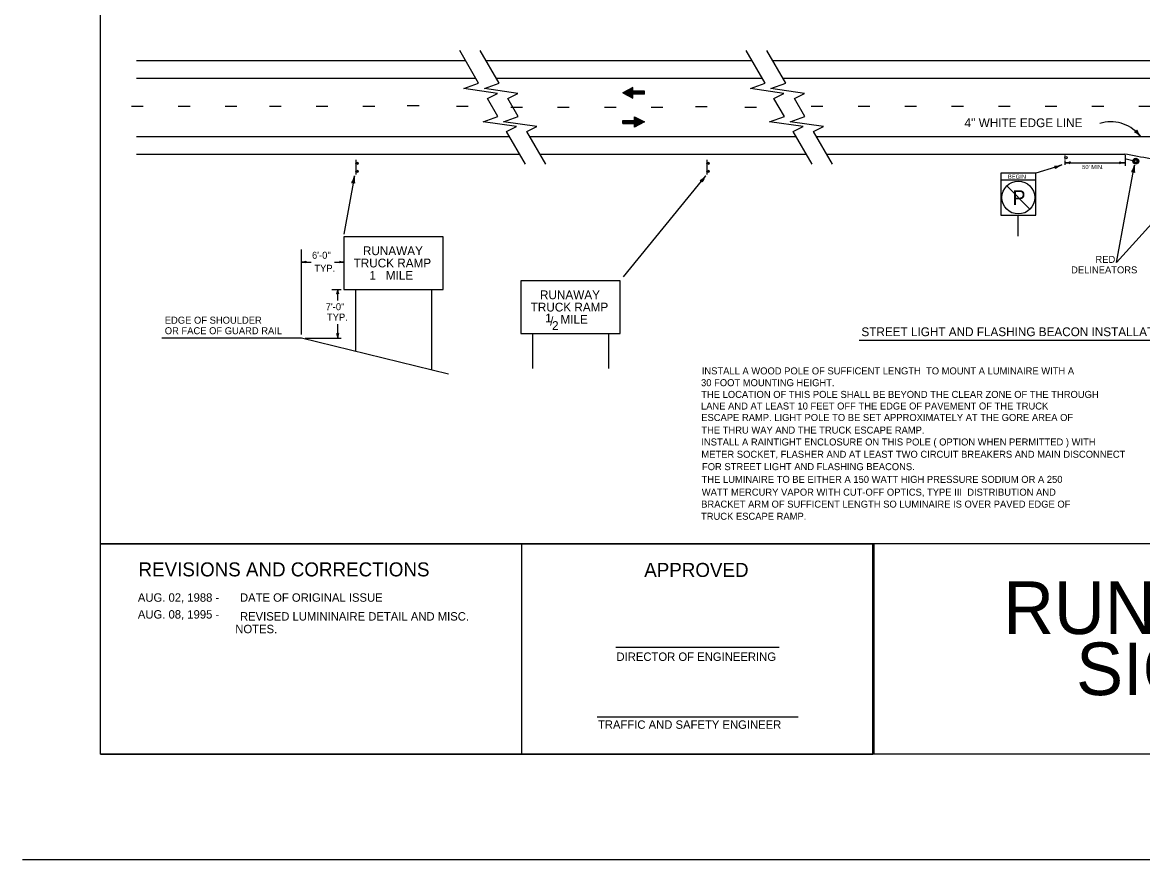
# Model space of a CAD drawing. Extents: x 418 to 1184, y 1025 to 1192.
# Drawn here: x 417.9 to 497.7, y 1072.1 to 1131.8 of the extents above; entities that cross this region are included whole.
import ezdxf

# ---------------------------------------------------------------- set-up
doc = ezdxf.new("R2010")
doc.units = 0
for name, color, linetype in [('Level 1', 7, 'Continuous'), ('Level 16', 7, 'Continuous'), ('Level 2', 7, 'Continuous'), ('Level 4', 7, 'Continuous'), ('Level 45', 7, 'Continuous'), ('Level 63', 7, 'Continuous')]:
    doc.layers.add(name, color=color, linetype=linetype)

msp = doc.modelspace()

# ---------------------------------------------------------------- linework, layer by layer
at = {"layer": 'Level 1'}
for p, q in [((450.354, 1127.442), (449.007, 1129.775)), ((451.812, 1127.442), (450.465, 1129.775)), ((470.77, 1127.442), (469.424, 1129.775)), ((472.229, 1127.442), (470.882, 1129.775)), ((425.981, 1129.053), (449.424, 1129.053)), ((450.882, 1129.053), (469.84, 1129.053)), ((471.299, 1129.053), (540.707, 1129.053)), ((425.981, 1127.803), (450.145, 1127.803)), ((451.604, 1127.803), (470.562, 1127.803)), ((472.02, 1127.803), (541.192, 1127.803)), ((461.339, 1127.136), (460.631, 1126.761)), ((460.631, 1126.761), (461.339, 1126.386)), ((460.652, 1126.75), (460.652, 1126.772)), ((460.672, 1126.739), (460.672, 1126.783)), ((460.693, 1126.728), (460.693, 1126.794)), ((460.714, 1126.717), (460.714, 1126.805)), ((460.735, 1126.706), (460.735, 1126.816)), ((460.756, 1126.695), (460.756, 1126.827)), ((460.777, 1126.684), (460.777, 1126.839)), ((460.797, 1126.673), (460.797, 1126.85)), ((460.818, 1126.662), (460.818, 1126.861)), ((460.839, 1126.651), (460.839, 1126.872)), ((460.86, 1126.64), (460.86, 1126.883)), ((460.881, 1126.629), (460.881, 1126.894)), ((460.902, 1126.618), (460.902, 1126.905)), ((460.922, 1126.607), (460.922, 1126.916)), ((460.943, 1126.596), (460.943, 1126.927)), ((460.964, 1126.585), (460.964, 1126.938)), ((460.985, 1126.574), (460.985, 1126.949)), ((461.006, 1126.563), (461.006, 1126.96)), ((461.027, 1126.552), (461.027, 1126.971)), ((461.047, 1126.541), (461.047, 1126.982)), ((461.068, 1126.53), (461.068, 1126.993)), ((461.089, 1126.519), (461.089, 1127.004)), ((461.11, 1126.508), (461.11, 1127.015)), ((461.131, 1126.497), (461.131, 1127.026)), ((461.152, 1126.486), (461.152, 1127.037)), ((461.172, 1126.475), (461.172, 1127.048)), ((461.193, 1126.464), (461.193, 1127.059)), ((461.214, 1126.452), (461.214, 1127.07)), ((461.235, 1126.441), (461.235, 1127.081)), ((461.256, 1126.43), (461.256, 1127.092)), ((461.277, 1126.419), (461.277, 1127.103)), ((461.297, 1126.408), (461.297, 1127.114)), ((461.318, 1126.397), (461.318, 1127.125)), ((461.339, 1126.386), (461.339, 1127.136)), ((462.172, 1126.866), (461.339, 1126.866)), ((462.172, 1126.845), (461.339, 1126.845)), ((462.172, 1126.824), (461.339, 1126.824)), ((462.172, 1126.803), (461.339, 1126.803)), ((462.172, 1126.782), (461.339, 1126.782)), ((462.172, 1126.761), (461.339, 1126.761)), ((462.172, 1126.741), (461.339, 1126.741)), ((462.172, 1126.72), (461.339, 1126.72)), ((462.172, 1126.699), (461.339, 1126.699)), ((462.172, 1126.657), (462.172, 1126.866)), ((451.718, 1125.08), (450.979, 1126.36)), ((453.176, 1125.08), (452.437, 1126.36)), ((462.172, 1126.678), (461.339, 1126.678)), ((462.172, 1126.657), (461.339, 1126.657)), ((472.135, 1125.08), (471.395, 1126.36)), ((473.593, 1125.08), (472.854, 1126.36)), ((426.47, 1125.778), (425.633, 1125.778)), ((429.803, 1125.778), (428.966, 1125.778)), ((433.137, 1125.778), (432.299, 1125.778)), ((436.287, 1125.778), (435.449, 1125.778)), ((439.62, 1125.778), (438.783, 1125.778)), ((442.953, 1125.778), (442.116, 1125.778)), ((446.111, 1125.818), (445.273, 1125.818)), ((449.62, 1125.778), (448.783, 1125.778)), ((453.485, 1125.72), (452.648, 1125.72)), ((456.818, 1125.72), (455.981, 1125.72)), ((460.152, 1125.72), (459.315, 1125.72)), ((463.485, 1125.72), (462.648, 1125.72)), ((466.642, 1125.76), (465.805, 1125.76)), ((470.152, 1125.72), (469.315, 1125.72)), ((474.886, 1125.769), (474.048, 1125.769)), ((478.219, 1125.769), (477.382, 1125.769)), ((481.552, 1125.769), (480.715, 1125.769)), ((484.886, 1125.769), (484.048, 1125.769)), ((488.219, 1125.769), (487.382, 1125.769)), ((491.552, 1125.769), (490.715, 1125.769)), ((494.886, 1125.769), (494.048, 1125.769)), ((498.219, 1125.769), (497.382, 1125.769)), ((460.631, 1124.574), (460.631, 1124.782)), ((460.631, 1124.782), (461.464, 1124.782)), ((460.631, 1124.761), (461.464, 1124.761)), ((460.631, 1124.741), (461.464, 1124.741)), ((460.631, 1124.72), (461.464, 1124.72)), ((460.631, 1124.699), (461.464, 1124.699)), ((460.631, 1124.678), (461.464, 1124.678)), ((460.631, 1124.657), (461.464, 1124.657)), ((460.631, 1124.636), (461.464, 1124.636)), ((460.631, 1124.616), (461.464, 1124.616)), ((460.631, 1124.595), (461.464, 1124.595)), ((460.631, 1124.574), (461.464, 1124.574)), ((461.464, 1124.303), (461.464, 1125.053)), ((461.464, 1125.053), (462.172, 1124.678)), ((462.172, 1124.678), (461.464, 1124.303)), ((461.485, 1124.314), (461.485, 1125.042)), ((461.506, 1124.325), (461.506, 1125.031)), ((461.527, 1124.336), (461.527, 1125.02)), ((461.547, 1124.347), (461.547, 1125.009)), ((461.568, 1124.358), (461.568, 1124.998)), ((461.589, 1124.369), (461.589, 1124.987)), ((461.61, 1124.38), (461.61, 1124.976)), ((461.631, 1124.391), (461.631, 1124.965)), ((461.652, 1124.402), (461.652, 1124.954)), ((461.672, 1124.413), (461.672, 1124.943)), ((461.693, 1124.424), (461.693, 1124.932)), ((461.714, 1124.435), (461.714, 1124.921)), ((461.735, 1124.446), (461.735, 1124.91)), ((461.756, 1124.457), (461.756, 1124.899)), ((461.777, 1124.468), (461.777, 1124.888)), ((461.797, 1124.479), (461.797, 1124.876)), ((461.818, 1124.491), (461.818, 1124.866)), ((461.839, 1124.501), (461.839, 1124.854)), ((461.86, 1124.513), (461.86, 1124.843)), ((461.881, 1124.524), (461.881, 1124.832)), ((461.902, 1124.535), (461.902, 1124.821)), ((461.922, 1124.546), (461.922, 1124.81)), ((461.943, 1124.557), (461.943, 1124.799)), ((461.964, 1124.568), (461.964, 1124.788)), ((461.985, 1124.579), (461.985, 1124.777)), ((462.006, 1124.59), (462.006, 1124.766)), ((462.027, 1124.601), (462.027, 1124.755)), ((462.047, 1124.612), (462.047, 1124.744)), ((462.068, 1124.623), (462.068, 1124.733)), ((462.089, 1124.634), (462.089, 1124.722)), ((462.11, 1124.645), (462.11, 1124.711)), ((462.131, 1124.656), (462.131, 1124.7)), ((462.152, 1124.667), (462.152, 1124.689)), ((425.981, 1123.636), (452.551, 1123.636)), ((453.69, 1121.665), (452.343, 1123.997)), ((455.148, 1121.665), (453.801, 1123.997)), ((454.009, 1123.636), (472.968, 1123.636)), ((474.106, 1121.665), (472.759, 1123.997)), ((475.565, 1121.665), (474.218, 1123.997)), ((474.426, 1123.636), (542.847, 1123.636)), ((425.981, 1122.386), (453.273, 1122.386)), ((441.606, 1121.97), (441.606, 1120.928)), ((454.731, 1122.386), (473.69, 1122.386)), ((466.606, 1121.97), (466.606, 1120.928)), ((475.148, 1122.386), (496.4, 1122.386)), ((496.487, 1122.045), (496.965, 1121.939)), ((441.52, 1120.84), (440.745, 1116.683)), ((460.673, 1113.636), (466.536, 1120.849)), ((487.55, 1121.043), (487.55, 1118.043)), ((490.05, 1121.043), (487.55, 1121.043)), ((490.05, 1120.543), (487.55, 1120.543)), ((490.05, 1118.043), (490.05, 1121.043)), ((489.625, 1118.468), (487.975, 1120.118)), ((487.55, 1118.043), (490.05, 1118.043)), ((488.8, 1116.538), (488.8, 1118.043)), ((447.836, 1116.507), (440.752, 1116.507)), ((440.752, 1116.507), (440.752, 1112.757)), ((447.836, 1112.757), (447.836, 1116.507)), ((437.742, 1109.536), (437.742, 1115.585)), ((437.742, 1114.704), (438.429, 1114.704)), ((440.079, 1114.704), (440.752, 1114.704)), ((460.45, 1113.367), (453.366, 1113.367)), ((453.366, 1113.367), (453.366, 1109.617)), ((460.45, 1109.617), (460.45, 1113.367)), ((439.907, 1112.757), (440.57, 1112.757)), ((440.32, 1111.951), (440.32, 1112.757)), ((440.752, 1112.757), (447.836, 1112.757)), ((441.586, 1112.757), (441.586, 1108.34)), ((447.002, 1112.757), (447.002, 1107.007)), ((440.32, 1109.286), (440.32, 1110.283)), ((437.742, 1109.286), (427.789, 1109.286)), ((448.216, 1106.708), (437.742, 1109.286)), ((437.992, 1109.286), (440.57, 1109.286)), ((453.366, 1109.617), (460.45, 1109.617)), ((454.2, 1109.617), (454.2, 1107.117)), ((459.616, 1109.617), (459.616, 1107.117)), ((423.433, 1079.636), (423.433, 1079.636))]:
    msp.add_line(p, q, dxfattribs=at)
for points in [[(450.979, 1126.36), (451.692, 1126.717), (449.307, 1127.061), (450.354, 1127.442)], [(452.437, 1126.36), (453.15, 1126.717), (450.766, 1127.061), (451.812, 1127.442)], [(471.395, 1126.36), (472.109, 1126.717), (469.724, 1127.061), (470.77, 1127.442)], [(472.854, 1126.36), (473.567, 1126.717), (471.182, 1127.061), (472.229, 1127.442)], [(452.343, 1123.997), (453.056, 1124.355), (450.671, 1124.699), (451.718, 1125.08)], [(453.801, 1123.997), (454.514, 1124.355), (452.13, 1124.699), (453.176, 1125.08)], [(472.759, 1123.997), (473.473, 1124.355), (471.088, 1124.699), (472.135, 1125.08)], [(474.218, 1123.997), (474.931, 1124.355), (472.546, 1124.699), (473.593, 1125.08)]]:
    msp.add_lwpolyline(points, dxfattribs=at)
for centre, radius in [((492.193, 1122.143), 0.0833), ((497.168, 1121.894), 0.208), ((497.167, 1121.891), 0.177), ((497.167, 1121.889), 0.151), ((497.166, 1121.886), 0.128), ((497.165, 1121.885), 0.109), ((497.165, 1121.883), 0.0924), ((441.689, 1121.741), 0.0833), ((441.689, 1121.157), 0.0833), ((441.689, 1121.74), 0.0708), ((441.689, 1121.157), 0.0708), ((441.689, 1121.739), 0.0602), ((441.689, 1121.157), 0.0602), ((441.688, 1121.739), 0.0512), ((441.689, 1121.157), 0.0512), ((441.688, 1121.738), 0.0435), ((441.689, 1121.158), 0.0435), ((441.688, 1121.738), 0.037), ((441.689, 1121.158), 0.037), ((466.689, 1121.741), 0.0833), ((466.689, 1121.157), 0.0833), ((466.689, 1121.74), 0.0708), ((466.689, 1121.157), 0.0708), ((466.689, 1121.739), 0.0602), ((466.689, 1121.157), 0.0602), ((466.688, 1121.739), 0.0512), ((466.689, 1121.157), 0.0512), ((466.688, 1121.738), 0.0435), ((466.689, 1121.158), 0.0435), ((466.688, 1121.738), 0.037), ((466.689, 1121.158), 0.037), ((488.8, 1119.293), 1.167)]:
    msp.add_circle(centre, radius, dxfattribs=at)
msp.add_arc((482.021, 1040.303), 83.333, 77.49996, 80.09858, dxfattribs=at)
at = {"layer": 'Level 16'}
for p, q in [((497.087, 1123.976), (497.186, 1124.009)), ((497.149, 1123.967), (497.228, 1123.929)), ((497.231, 1124.102), (497.185, 1124.009)), ((497.232, 1124.039), (497.259, 1123.956)), ((491.384, 1121.536), (491.454, 1121.459)), ((491.443, 1121.513), (491.53, 1121.508)), ((491.449, 1121.356), (491.454, 1121.459)), ((491.48, 1121.41), (491.544, 1121.469)), ((492.457, 1121.817), (492.397, 1121.791)), ((492.457, 1121.735), (492.397, 1121.76)), ((492.493, 1121.847), (492.463, 1121.776)), ((492.493, 1121.704), (492.463, 1121.776)), ((496.014, 1121.848), (496.044, 1121.776)), ((496.014, 1121.704), (496.044, 1121.776)), ((496.05, 1121.817), (496.111, 1121.792)), ((496.05, 1121.735), (496.111, 1121.761)), ((496.89, 1121.121), (496.991, 1121.142)), ((496.939, 1121.16), (496.987, 1121.233)), ((497.078, 1121.086), (496.991, 1121.143)), ((497.046, 1121.14), (497.027, 1121.226)), ((441.332, 1120.352), (441.434, 1120.373)), ((441.381, 1120.391), (441.429, 1120.464)), ((441.52, 1120.316), (441.433, 1120.373)), ((441.489, 1120.371), (441.47, 1120.456)), ((466.138, 1120.509), (466.237, 1120.48)), ((466.199, 1120.52), (466.277, 1120.562)), ((466.286, 1120.389), (466.237, 1120.48)), ((466.284, 1120.451), (466.309, 1120.536)), ((438.028, 1114.739), (437.978, 1114.717)), ((438.058, 1114.764), (438.033, 1114.704)), ((440.436, 1114.764), (440.461, 1114.704)), ((440.466, 1114.738), (440.516, 1114.717)), ((438.028, 1114.67), (437.978, 1114.692)), ((438.058, 1114.645), (438.033, 1114.705)), ((440.436, 1114.644), (440.461, 1114.704)), ((440.466, 1114.67), (440.516, 1114.691)), ((440.261, 1112.441), (440.32, 1112.466)), ((440.286, 1112.47), (440.308, 1112.521)), ((440.38, 1112.441), (440.32, 1112.466)), ((440.355, 1112.47), (440.333, 1112.521)), ((440.26, 1109.602), (440.32, 1109.577)), ((440.286, 1109.572), (440.307, 1109.522)), ((440.38, 1109.602), (440.32, 1109.577)), ((440.354, 1109.572), (440.333, 1109.522))]:
    msp.add_line(p, q, dxfattribs=at)
for centre, radius, start, end in [((496.428, 1122.712), 1.425, 41.29379, 62.51704), ((498.569, 1124.593), 1.425, 200.09674, 221.32), ((491.422, 1122.961), 1.425, 268.43063, 289.65388), ((492.38, 1120.276), 1.425, 109.62767, 130.85092), ((492.107, 1122.845), 1.069, 269.98689, 291.21015), ((492.107, 1120.707), 1.069, 68.78985, 90.01311), ((496.4, 1122.845), 1.069, 248.78985, 270.01311), ((496.4, 1120.707), 1.069, 89.98689, 111.21015), ((495.675, 1121.866), 1.425, 328.43063, 349.65388), ((498.478, 1121.353), 1.425, 169.62767, 190.85092), ((440.119, 1121.101), 1.425, 328.22451, 349.44777), ((442.921, 1120.578), 1.425, 169.42156, 190.64481), ((465.43, 1121.747), 1.425, 299.68122, 320.90447), ((467.642, 1119.949), 1.425, 140.87826, 162.10151), ((437.737, 1115.595), 0.891, 269.98689, 291.21015), ((440.758, 1115.595), 0.891, 248.78985, 270.01311), ((437.737, 1113.814), 0.891, 68.78985, 90.01311), ((440.758, 1113.814), 0.891, 89.98689, 111.21015), ((439.43, 1112.762), 0.891, 338.78985, 0.01311), ((441.211, 1112.762), 0.891, 179.98689, 201.21015), ((439.429, 1109.281), 0.891, 359.98689, 21.21015), ((441.211, 1109.281), 0.891, 158.78985, 180.01311)]:
    msp.add_arc(centre, radius, start, end, dxfattribs=at)
at = {"layer": 'Level 2'}
for p, q in [((495.805, 1114.657), (497.076, 1121.61)), ((501.281, 1120.743), (495.805, 1114.657)), ((477.467, 1109.137), (516.274, 1109.137))]:
    msp.add_line(p, q, dxfattribs=at)
msp.add_arc((495.407, 1122.069), 2.62, 40.601, 107.98113, dxfattribs=at)
at = {"layer": 'Level 4'}
for p, q in [((423.416, 1079.636), (423.41, 1184.635)), ((593.414, 1079.636), (423.416, 1079.636)), ((417.859, 1072.136), (593.858, 1072.136))]:
    msp.add_line(p, q, dxfattribs=at)
at = {"layer": 'Level 63'}
for p, q in [((492.107, 1122.279), (492.107, 1122.004)), ((492.107, 1121.937), (492.107, 1121.615)), ((496.4, 1122.305), (496.4, 1121.548)), ((491.454, 1121.459), (490.05, 1121.043)), ((492.107, 1121.776), (496.4, 1121.776)), ((423.433, 1079.636), (423.432, 1094.634)), ((593.414, 1094.634), (423.432, 1094.634)), ((423.433, 1094.634), (478.427, 1094.634)), ((423.433, 1079.636), (423.433, 1094.629)), ((453.425, 1079.636), (453.425, 1094.629)), ((453.429, 1079.636), (453.429, 1094.634)), ((478.427, 1079.636), (478.427, 1094.634)), ((478.524, 1079.636), (478.524, 1094.629)), ((460.139, 1087.272), (471.756, 1087.272)), ((458.8, 1082.311), (473.115, 1082.311)), ((593.414, 1079.636), (423.433, 1079.636)), ((423.433, 1079.636), (478.427, 1079.636))]:
    msp.add_line(p, q, dxfattribs=at)

# ---------------------------------------------------------------- texts
at = {"layer": 'Level 1'}
for s, height, p in [("4'' WHITE EDGE LINE", 0.625, (484.964, 1124.309)), ('P', 1.042, (488.385, 1118.773)), ('RUNAWAY', 0.625, (442.114, 1115.194)), ("6'-0''", 0.5, (438.488, 1114.934)), ('TRUCK RAMP', 0.625, (441.451, 1114.319)), ('RED', 0.5, (494.294, 1114.642)), ('TYP.', 0.5, (438.655, 1114.009)), ('1   MILE', 0.625, (442.583, 1113.444)), ('DELINEATORS', 0.5, (492.56, 1113.892)), ('RUNAWAY', 0.625, (454.728, 1112.054)), ("7'-0''", 0.5, (439.463, 1111.268)), ('TRUCK RAMP', 0.625, (454.065, 1111.179)), ('EDGE OF SHOULDER', 0.5, (428.001, 1110.309)), ('TYP.', 0.5, (439.552, 1110.529)), (' MILE', 0.625, (455.955, 1110.304)), ('OR FACE OF GUARD RAIL', 0.5, (428.001, 1109.559))]:
    msp.add_text(s, height=height, dxfattribs=at).set_placement(p)
at = {"layer": 'Level 2'}
for s, height, p in [('STREET LIGHT AND FLASHING BEACON INSTALLATION FOR RUNAWAY TRUCK RAMP', 0.625, (477.624, 1109.422)), ('INSTALL A WOOD POLE OF SUFFICENT LENGTH  TO MOUNT A LUMINAIRE WITH A', 0.5, (466.252, 1106.697)), ('30 FOOT MOUNTING HEIGHT.', 0.5, (466.201, 1105.858)), ('THE LOCATION OF THIS POLE SHALL BE BEYOND THE CLEAR ZONE OF THE THROUGH', 0.5, (466.215, 1105.023)), ('LANE AND AT LEAST 10 FEET OFF THE EDGE OF PAVEMENT OF THE TRUCK', 0.5, (466.194, 1104.194)), ('ESCAPE RAMP. LIGHT POLE TO BE SET APPROXIMATELY AT THE GORE AREA OF ', 0.5, (466.214, 1103.379)), ('THE THRU WAY AND THE TRUCK ESCAPE RAMP.', 0.5, (466.221, 1102.48)), ('INSTALL A RAINTIGHT ENCLOSURE ON THIS POLE ( OPTION WHEN PERMITTED ) WITH ', 0.5, (466.221, 1101.634)), ('METER SOCKET, FLASHER AND AT LEAST TWO CIRCUIT BREAKERS AND MAIN DISCONNECT', 0.5, (466.222, 1100.759)), ('FOR STREET LIGHT AND FLASHING BEACONS. ', 0.5, (466.267, 1099.876)), ('THE LUMINAIRE TO BE EITHER A 150 WATT HIGH PRESSURE SODIUM OR A 250', 0.5, (466.238, 1098.971)), ('WATT MERCURY VAPOR WITH CUT-OFF OPTICS, TYPE III  DISTRIBUTION AND ', 0.5, (466.253, 1098.059)), ('BRACKET ARM OF SUFFICENT LENGTH SO LUMINAIRE IS OVER PAVED EDGE OF', 0.5, (466.209, 1097.208)), ('TRUCK ESCAPE RAMP.', 0.5, (466.197, 1096.342))]:
    msp.add_text(s, height=height, dxfattribs=at).set_placement(p)
at = {"layer": 'Level 4'}
for s, p in [('RUNAWAY TRUCK RAMP', (487.722, 1088.2)), ('SIGN DETAIL SHEET', (492.919, 1083.85))]:
    msp.add_text(s, height=3.74962, dxfattribs=at).set_placement(p)
at = {"layer": 'Level 45'}
for s, p in [('1', (455.099, 1110.398)), ('/', (455.448, 1110.183)), ('2', (455.586, 1109.864))]:
    msp.add_text(s, height=0.625, dxfattribs=at).set_placement(p)
at = {"layer": 'Level 63'}
for s, height, p in [("50' MIN.", 0.3, (493.347, 1121.32)), ('BEGIN', 0.3, (488.057, 1120.631)), ('REVISIONS AND CORRECTIONS', 0.9999, (426.129, 1092.308)), ('APPROVED', 0.9999, (462.153, 1092.269)), ('AUG. 02, 1988 -', 0.59992, (426.083, 1090.503)), ('DATE OF ORIGINAL ISSUE', 0.59994, (433.356, 1090.503)), ('AUG. 08, 1995 -', 0.59992, (426.083, 1089.303)), ('REVISED LUMININAIRE DETAIL AND MISC.', 0.59992, (433.356, 1089.161)), (' NOTES.', 0.5999, (432.8, 1088.261)), ('DIRECTOR OF ENGINEERING', 0.59994, (460.176, 1086.288)), ('TRAFFIC AND SAFETY ENGINEER', 0.59994, (458.856, 1081.452))]:
    msp.add_text(s, height=height, dxfattribs=at).set_placement(p)

doc.saveas('drawing.dxf')
